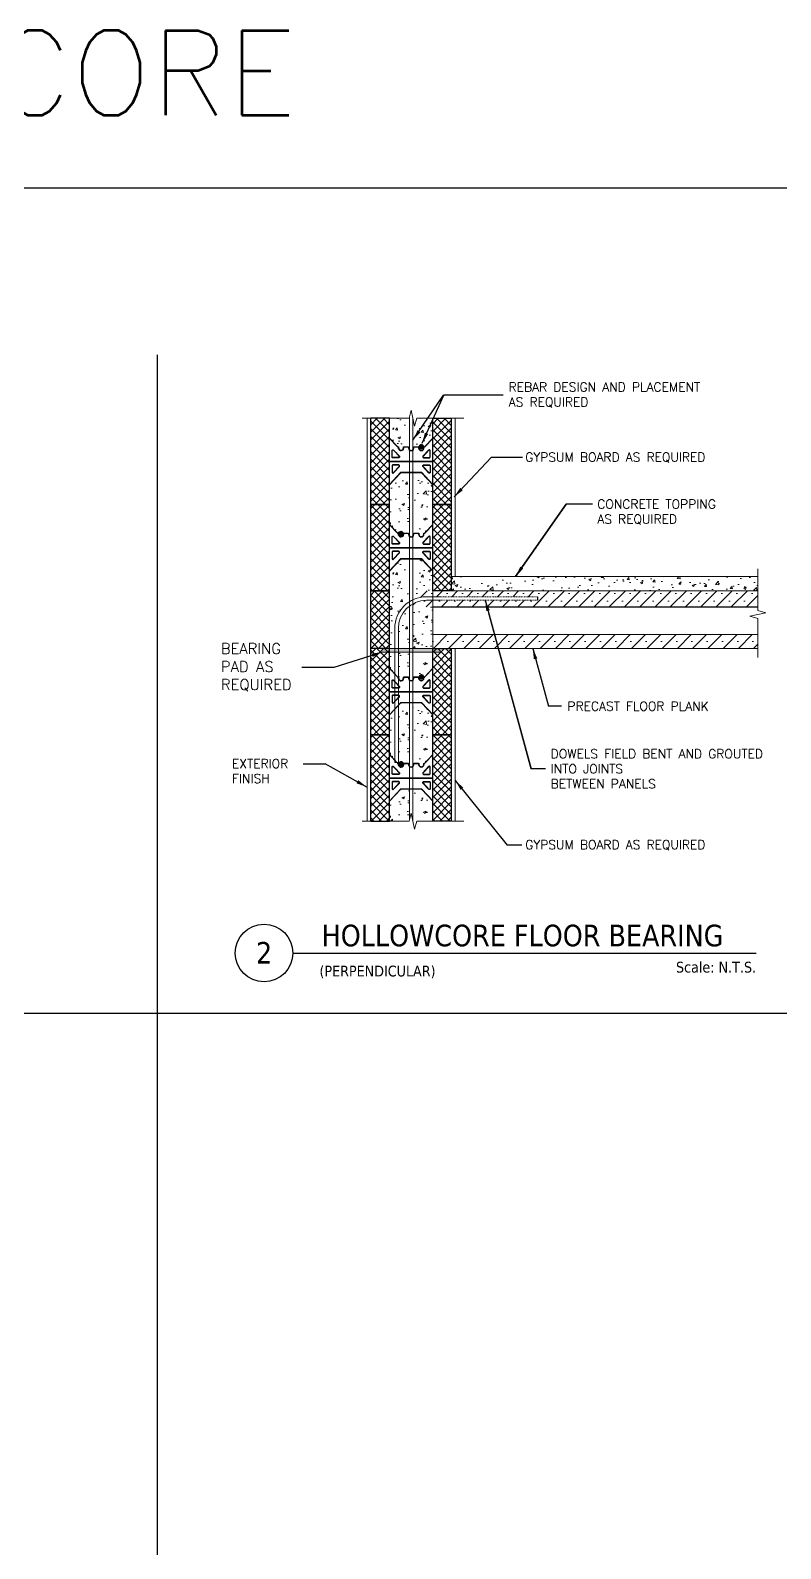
# Model space of a CAD drawing. Header units: inches. Extents: x 2268 to 2841, y -1100 to -676.
# Drawn here: x 2375 to 2479.3, y -887.3 to -676.2 of the extents above; entities that cross this region are included whole.
import ezdxf
from ezdxf.enums import TextEntityAlignment as Align

# ---------------------------------------------------------------- set-up
doc = ezdxf.new("R2010")
doc.units = ezdxf.units.IN
doc.header["$MEASUREMENT"] = 0
doc.linetypes.add('HIDDEN2', pattern=[0.1875, 0.125, -0.0625])
for name, color, linetype in [('Anno', 4, 'Continuous'), ('Foam', 7, 'Continuous'), ('Steel', 7, 'Continuous'), ('Text', 4, 'Continuous'), ('Web', 6, 'Continuous')]:
    doc.layers.add(name, color=color, linetype=linetype)
for name, color, linetype, lineweight in [('Concrete', 3, 'Continuous', 20), ('Construction', 7, 'Continuous', 25), ('form', 140, 'Continuous', 13), ('INTERIOR-EXTERIOR', 30, 'Continuous', 13), ('Rebar-H', 7, 'Continuous', 20), ('Rebar-V', 7, 'HIDDEN2', 15), ('S', 7, 'Continuous', 13)]:
    doc.layers.add(name, color=color, linetype=linetype, lineweight=lineweight)
doc.layers.add('NOPLOT', color=241, linetype='Continuous', plot=False)
doc.styles.add('ROMANS', font='romans.shx')
doc.styles.get("Standard").update_dxf_attribs({"font": 'romans.shx'})
doc.styles.add('Tahoma', font='TAHOMA.TTF')
doc.dimstyles.new('IG-1', dxfattribs={"dimscale": 12, "dimtxt": 0.125, "dimasz": 0.125, "dimexe": 0.0625, "dimexo": 0.125, "dimgap": 0.0625, "dimtad": 1, "dimlfac": 1.0005, "dimzin": 9, "dimlunit": 4, "dimtxsty": 'Standard', "dimblk": 'ARCHTICK', "dimcen": 2.5, "dimadec": 0, "dimazin": 0, "dimtfac": 1, "dimtmove": 0, "dimatfit": 3, "dimfxl": 0, "dimfrac": 1, "dimarcsym": 0})
pattern_1 = [(45, (0, 0), (-0.53033, 0.53033), []), (135, (0, 0), (-0.53033, -0.53033), [])]

# ---------------------------------------------------------------- blocks, each defined once
blk = doc.blocks.new('AM-7')
at = {"layer": 'S', "color": 7}
for points in [[(30.03, 45.49), (29.79, 46.62), (29.48, 45.49)], [(22.96, 45.49), (29.48, 45.49)], [(30.03, 45.49), (30.26, 44.37), (30.57, 45.49)], [(30.57, 45.49), (37.09, 45.49)]]:
    blk.add_lwpolyline(points, dxfattribs=at)
blk = doc.blocks.new('_ArchTick')
at = {"color": 0, "linetype": 'ByBlock', "const_width": 0.15}
blk.add_lwpolyline([(-0.5, -0.5), (0.5, 0.5)], dxfattribs=at)
blk = doc.blocks.new('G-BLK-6-IN')
at = {"layer": 'form'}
h = blk.add_hatch(dxfattribs=at)
h.set_pattern_fill('ANSI37,_O', color=256, scale=6)
h.set_pattern_definition(pattern_1)
h.paths.add_polyline_path([(2.62, 12), (0, 12), (0, 0), (2.62, 0)])
h = blk.add_hatch(dxfattribs=at)
h.set_pattern_fill('ANSI37,_O', color=256, scale=6)
h.set_pattern_definition(pattern_1)
h.paths.add_polyline_path([(8.62, 0), (11.25, 0), (11.25, 12), (8.62, 12)])
at = {"layer": 'Foam'}
for p, q in [((0, 0), (0, 12)), ((2.62, 12), (0, 12)), ((2.62, 0), (2.62, 12)), ((8.62, 0), (8.62, 12)), ((8.62, 12), (11.25, 12)), ((11.25, 0), (11.25, 12)), ((0, 0), (2.62, 0)), ((11.25, 0), (8.62, 0))]:
    blk.add_line(p, q, dxfattribs=at)
at = {"layer": 'Web'}
for p, q in [((2.62, 6.03), (8.62, 6.03)), ((2.62, 5.97), (8.62, 5.97))]:
    blk.add_line(p, q, dxfattribs=at)
for points in [[(2.62, 9.25), (3.73, 8.05, 0.209324), (3.78, 8.03), (3.8, 8.03, -0.414214), (3.87, 7.97), (3.87, 7.88, 0.01966), (3.87, 7.85, 0.01966)], [(2.62, 9.2), (3.71, 8.03, 0.209324), (3.78, 8), (3.8, 8, -0.414214), (3.84, 7.97), (3.84, 7.88, 0.045886), (3.84, 7.81, 0.045886)], [(3.84, 7.81, 0.912254), (4.59, 7.88), (4.59, 7.97, -0.414214), (4.62, 8), (5.22, 8, -0.414214), (5.25, 7.97), (5.25, 7.88, 1), (6, 7.88), (6, 7.97, -0.414214), (6.03, 8), (6.63, 8, -0.414214), (6.66, 7.97), (6.66, 7.88, 1), (7.41, 7.88), (7.41, 7.97, -0.414214), (7.45, 8), (7.47, 8, 0.209324), (7.54, 8.03), (8.62, 9.2)], [(3.87, 7.85, 0.961439), (4.55, 7.88), (4.55, 7.97, -0.414214), (4.62, 8.03), (5.22, 8.03, -0.414214), (5.28, 7.97), (5.28, 7.88, 1), (5.97, 7.88), (5.97, 7.97, -0.414214), (6.03, 8.03), (6.63, 8.03, -0.414214), (6.7, 7.97), (6.7, 7.88, 1), (7.38, 7.88), (7.38, 7.97, -0.414214), (7.45, 8.03), (7.47, 8.03, 0.209324), (7.52, 8.05), (8.62, 9.25)], [(3.5, 7.25), (3.99, 6.71, -0.653817), (3.9, 6.5), (3.09, 6.5, -0.414214), (2.97, 6.62), (2.97, 7.5, -0.682733), (3.19, 7.58), (3.5, 7.25)], [(3.48, 7.22), (3.97, 6.69, -0.653817), (3.9, 6.53), (3.09, 6.53, -0.414214), (3, 6.62), (3, 7.5, -0.682733), (3.16, 7.56), (3.48, 7.22)], [(2.6, 2.77), (4.15, 4.45, -0.209324), (4.27, 4.5), (6.98, 4.5, -0.209324), (7.1, 4.45), (8.62, 2.8)], [(2.62, 2.75), (4.17, 4.43, -0.209324), (4.27, 4.47), (6.98, 4.47, -0.209324), (7.08, 4.43), (8.62, 2.75)]]:
    blk.add_lwpolyline(points, format="xyb", dxfattribs=at)
for points in [[(8.06, 7.58), (7.26, 6.71, 0.653817), (7.35, 6.5), (8.16, 6.5, 0.414214), (8.28, 6.62), (8.28, 7.5, 0.682733)], [(8.09, 7.56), (7.28, 6.69, 0.653817), (7.35, 6.53), (8.16, 6.53, 0.414214), (8.25, 6.62), (8.25, 7.5, 0.682733)], [(3.19, 4.42), (3.99, 5.29, 0.653817), (3.9, 5.5), (3.09, 5.5, 0.414214), (2.97, 5.38), (2.97, 4.5, 0.682733)], [(3.16, 4.44), (3.97, 5.31, 0.653817), (3.9, 5.47), (3.09, 5.47, 0.414214), (3, 5.38), (3, 4.5, 0.682733)], [(8.06, 4.42), (7.26, 5.29, -0.653817), (7.35, 5.5), (8.16, 5.5, -0.414214), (8.28, 5.38), (8.28, 4.5, -0.682733)], [(8.09, 4.44), (7.28, 5.31, -0.653817), (7.35, 5.47), (8.16, 5.47, -0.414214), (8.25, 5.38), (8.25, 4.5, -0.682733)]]:
    blk.add_lwpolyline(points, format="xyb", close=True, dxfattribs=at)
blk = doc.blocks.new('*U109')
blk.add_line((0.842, -0.513), (4.87, -0.513))
blk.add_circle((0.592, -0.513), 0.25)
at = {"style": 'Tahoma', "flags": 8}
blk.add_attdef('VIEWNAME', text='', height=0.188, dxfattribs=at).set_placement((1.092, -0.511), align=Align.BOTTOM_LEFT)
blk.add_attdef('#', text='', height=0.188, dxfattribs=at).set_placement((0.592, -0.511), align=Align.MIDDLE_CENTER)
blk.add_attdef('VPSCALE', text='', height=0.0938, dxfattribs=at).set_placement((4.87, -0.589), align=Align.TOP_RIGHT)

msp = doc.modelspace()

# ---------------------------------------------------------------- hatches: boundary and pattern name
at = {"layer": 'Concrete'}
h = msp.add_hatch(dxfattribs=at)
h.set_pattern_fill('AR-CONC,_O', color=256, scale=0.5)
h.set_pattern_definition([(50, (2424.9224, -746.5052), (3.5863, -0.31376), [0.375, -4.125]), (355, (2424.9224, -746.5052), (-0.69376, 3.76096), [0.3, -3.3]), (100.451, (2425.2212, -746.5314), (2.89255, 3.4472), [0.3187, -3.5057]), (46.184, (2424.9224, -745.5052), (5.3362, -0.8276), [0.5625, -6.1875]), (96.636, (2425.367, -745.574), (4.6733, 4.8706), [0.478, -5.2586]), (351.184, (2424.9224, -745.505), (4.6733, 4.8706), [0.45, -4.95]), (21, (2425.4224, -745.7552), (2.98454, -2.0131), [0.375, -4.125]), (326, (2425.4224, -745.7552), (1.2166, 3.62575), [0.3, -3.3]), (71.451, (2425.671, -745.923), (4.2011, 1.61265), [0.3187, -3.5057]), (37.5, (2424.9224, -746.5052), (0.0608, 1.66447), [0, -3.26, 0, -3.35, 0, -3.3125]), (7.5, (2424.9224, -746.5052), (1.31535, 1.97206), [0, -1.91, 0, -3.185, 0, -1.2625]), (327.5, (2423.8074, -746.5052), (2.66911, -0.11277), [0, -1.25, 0, -3.9, 0, -5.175]), (317.5, (2423.3074, -746.5052), (2.91593, 0.50052), [0, -1.625, 0, -2.59, 0, -3.675])])
h.paths.add_polyline_path([(2430.92238, -730.1443), (2428.71725, -730.1443), (2428.40325, -731.27012), (2428.17238, -730.1443), (2428.17238, -734.50523, 0.191401323), (2428.26613, -734.2693), (2428.26613, -734.17555, -0.414213562), (2428.32863, -734.11305), (2428.93001, -734.11305, -0.414213562), (2428.99251, -734.17555), (2428.99251, -734.2693, 1), (2429.68001, -734.2693), (2429.68001, -734.17555, -0.414213562), (2429.74251, -734.11305), (2429.77001, -734.11305, 0.209323534), (2429.81594, -734.09294), (2430.92238, -732.8943)])
h.paths.add_polyline_path([(2427.67238, -729.98342), (2427.62751, -730.1443), (2424.92238, -730.1443), (2424.92238, -732.8943), (2426.02882, -734.09294, 0.209323534), (2426.07474, -734.11305), (2426.10225, -734.11305, -0.414213562), (2426.16475, -734.17555), (2426.16475, -734.2693, 0.019659652), (2426.16581, -734.2963, 0.961438795), (2426.85225, -734.2693), (2426.85225, -734.17555, -0.414213562), (2426.91475, -734.11305), (2427.51613, -734.11305, -0.414213562), (2427.57863, -734.17555), (2427.57863, -734.2693, 0.191401323), (2427.67238, -734.50523)])
h.paths.add_polyline_path([(2430.92238, -739.3943), (2429.37296, -737.71576, 0.209323534), (2429.28111, -737.67555), (2428.17238, -737.67555), (2428.17238, -746.50523, 0.191401323), (2428.26613, -746.2693), (2428.26613, -746.17555, -0.414213562), (2428.32863, -746.11305), (2428.93001, -746.11305, -0.414213562), (2428.99251, -746.17555), (2428.99251, -746.2693, 1), (2429.68001, -746.2693), (2429.68001, -746.17555, -0.414213562), (2429.74251, -746.11305), (2429.77001, -746.11305, 0.209323534), (2429.81594, -746.09294), (2430.92238, -744.8943), (2430.92238, -742.1443)])
h.paths.add_polyline_path([(2427.67238, -737.67555), (2426.56365, -737.67555, 0.209323534), (2426.47179, -737.71576), (2424.92238, -739.3943), (2424.92238, -742.1443), (2424.92238, -744.8943), (2426.02882, -746.09294, 0.209323534), (2426.07474, -746.11305), (2426.10225, -746.11305, -0.414213562), (2426.16475, -746.17555), (2426.16475, -746.2693, 0.019659652), (2426.16581, -746.2963, 0.961438795), (2426.85225, -746.2693), (2426.85225, -746.17555, -0.414213562), (2426.91475, -746.11305), (2427.51613, -746.11305, -0.414213562), (2427.57863, -746.17555), (2427.57863, -746.2693, 0.191401323), (2427.67238, -746.50523)])
h = msp.add_hatch(dxfattribs=at)
h.set_pattern_fill('AR-CONC,_O', color=256, scale=0.5)
h.set_pattern_definition([(50, (2424.9224, -766.613), (3.5863, -0.31376), [0.375, -4.125]), (355, (2424.9224, -766.613), (-0.69376, 3.76096), [0.3, -3.3]), (100.451, (2425.2212, -766.6392), (2.89255, 3.4472), [0.3187, -3.5057]), (46.184, (2424.9224, -765.613), (5.3362, -0.8276), [0.5625, -6.1875]), (96.636, (2425.367, -765.682), (4.6733, 4.8706), [0.478, -5.2586]), (351.184, (2424.9224, -765.613), (4.6733, 4.8706), [0.45, -4.95]), (21, (2425.4224, -765.863), (2.98454, -2.0131), [0.375, -4.125]), (326, (2425.4224, -765.863), (1.2166, 3.62575), [0.3, -3.3]), (71.451, (2425.671, -766.0308), (4.2011, 1.61265), [0.3187, -3.5057]), (37.5, (2424.9224, -766.613), (0.0608, 1.66447), [0, -3.26, 0, -3.35, 0, -3.3125]), (7.5, (2424.9224, -766.613), (1.31535, 1.97206), [0, -1.91, 0, -3.185, 0, -1.2625]), (327.5, (2423.8074, -766.613), (2.66911, -0.11277), [0, -1.25, 0, -3.9, 0, -5.175]), (317.5, (2423.3074, -766.613), (2.91593, 0.50052), [0, -1.625, 0, -2.59, 0, -3.675])])
h.paths.add_polyline_path([(2430.92238, -751.3943), (2429.37296, -749.71576, 0.209323534), (2429.28111, -749.67555), (2428.17238, -749.67555), (2428.17238, -754.1443), (2430.92238, -754.1443)])
h.paths.add_polyline_path([(2427.67238, -749.67555), (2426.56365, -749.67555, 0.209323534), (2426.47179, -749.71576), (2424.92238, -751.3943), (2424.92238, -754.1443), (2424.92238, -762.1443), (2425.64579, -762.1443), (2425.64579, -759.36043, -0.255368373), (2427.67238, -755.65123)])
h.paths.add_polyline_path([(2427.67238, -756.26197, 0.232974775), (2426.14579, -759.36043), (2426.14579, -762.1443), (2427.67238, -762.1443), (2427.67238, -760.42264)], flags=17)
h.paths.add_polyline_path([(2425.64579, -762.6443), (2424.92238, -762.6443), (2424.92238, -764.8943), (2425.64579, -765.678)])
h.paths.add_polyline_path([(2427.67238, -762.6443), (2426.14579, -762.6443), (2426.14579, -766.13071, -0.20270261), (2426.16475, -766.17555), (2426.16475, -766.2693, 0.019659652), (2426.16581, -766.2963, 0.961438795), (2426.85225, -766.2693), (2426.85225, -766.17555, -0.414213562), (2426.91475, -766.11305), (2427.51613, -766.11305, -0.414213562), (2427.57863, -766.17555), (2427.57863, -766.2693, 0.191401323), (2427.67238, -766.50523)])
h.paths.add_polyline_path([(2430.92238, -762.6443), (2428.17238, -762.6443), (2428.17238, -766.50523, 0.191401323), (2428.26613, -766.2693), (2428.26613, -766.17555, -0.414213562), (2428.32863, -766.11305), (2428.93001, -766.11305, -0.414213562), (2428.99251, -766.17555), (2428.99251, -766.2693, 1), (2429.68001, -766.2693), (2429.68001, -766.17555, -0.414213562), (2429.74251, -766.11305), (2429.77001, -766.11305, 0.209323534), (2429.81594, -766.09294), (2430.92238, -764.8943)])
h = msp.add_hatch(dxfattribs=at)
h.set_pattern_fill('AR-CONC,_O', color=256, scale=0.5)
h.set_pattern_definition([(50, (2433.5474, -754.1443), (3.5863, -0.31376), [0.375, -4.125]), (355, (2433.5474, -754.1443), (-0.69376, 3.76096), [0.3, -3.3]), (100.451, (2433.8462, -754.1704), (2.89255, 3.4472), [0.3187, -3.5057]), (46.184, (2433.5474, -753.1443), (5.3362, -0.8276), [0.5625, -6.1875]), (96.636, (2433.992, -753.2133), (4.6733, 4.8706), [0.47805, -5.25856]), (351.184, (2433.5474, -753.1443), (4.6733, 4.8706), [0.45, -4.95]), (21, (2434.0474, -753.3943), (2.98454, -2.0131), [0.375, -4.125]), (326, (2434.0474, -753.3943), (1.21658, 3.62575), [0.3, -3.3]), (71.451, (2434.296, -753.562), (4.2011, 1.61265), [0.3187, -3.5057]), (37.5, (2433.5474, -754.1443), (0.0608, 1.66447), [0, -3.26, 0, -3.35, 0, -3.3125]), (7.5, (2433.5474, -754.1443), (1.31535, 1.97206), [0, -1.91, 0, -3.185, 0, -1.2625]), (327.5, (2432.4324, -754.1443), (2.669112, -0.112774), [0, -1.25, 0, -3.9, 0, -5.175]), (317.5, (2431.9324, -754.1443), (2.91593, 0.50052), [0, -1.625, 0, -2.59, 0, -3.675])])
h.paths.add_polyline_path([(2476.14923, -754.1443), (2476.14923, -752.1443), (2433.54738, -752.1443), (2433.54738, -754.1443)])
h = msp.add_hatch(dxfattribs=at)
h.set_pattern_fill('SACNCR,_O', color=9, scale=16)
h.set_pattern_definition([(45, (2293.9905, -198.744), (-1.06066, 1.06066), []), (45, (2295.0512, -198.744), (-1.06066, 1.06066), [0, -1.5])])
h.paths.add_polyline_path([(2476.14923, -754.1443), (2428.17238, -754.1443), (2428.17238, -755.37429, -0.110681344), (2430.05351, -754.95271), (2431.92238, -754.95271), (2445.49361, -754.95271), (2445.49361, -755.45271), (2431.92238, -755.45271), (2430.05351, -755.45271, 0.126223643), (2428.17238, -755.93529), (2428.17238, -756.38038), (2476.14923, -756.38038)])
h = msp.add_hatch(dxfattribs=at)
h.set_pattern_fill('AR-CONC,_O', color=256, scale=0.5)
h.set_pattern_definition([(50, (2428.1724, -762.1443), (3.5863, -0.3138), [0.375, -4.125]), (355, (2428.1724, -762.1443), (-0.6938, 3.761), [0.3, -3.3]), (100.45, (2428.4712, -762.1704), (2.8925, 3.4472), [0.3187, -3.5057]), (46.184, (2428.1724, -761.1443), (5.3362, -0.8276), [0.5625, -6.1875]), (96.64, (2428.617, -761.2133), (4.6733, 4.8706), [0.478, -5.2586]), (351.18, (2428.1724, -761.1443), (4.6733, 4.8706), [0.45, -4.95]), (21, (2428.6724, -761.3943), (2.9845, -2.0131), [0.375, -4.125]), (326, (2428.6724, -761.3943), (1.2166, 3.6258), [0.3, -3.3]), (71.45, (2428.921, -761.562), (4.2011, 1.6127), [0.3187, -3.5057]), (37.5, (2428.1724, -762.1443), (0.0608, 1.66447), [0, -3.26, 0, -3.35, 0, -3.3125]), (7.5, (2428.1724, -762.1443), (1.31535, 1.97206), [0, -1.91, 0, -3.185, 0, -1.2625]), (327.5, (2427.0574, -762.1443), (2.66911, -0.11277), [0, -1.25, 0, -3.9, 0, -5.175]), (317.5, (2426.5574, -762.1443), (2.9159, 0.5005), [0, -1.625, 0, -2.59, 0, -3.675])])
h.paths.add_polyline_path([(2428.17238, -760.42264), (2428.17238, -762.1443), (2430.92238, -762.1443), (2430.92238, -760.21462), (2430.92238, -756.38038), (2430.92238, -755.45271), (2430.05351, -755.45271, 0.126223643), (2428.17238, -755.93529)])
h = msp.add_hatch(dxfattribs=at)
h.set_pattern_fill('SACNCR,_O', color=9, scale=16)
h.set_pattern_definition([(45, (2430.9224, -333.729), (-1.06066, 1.06066), []), (45, (2431.983, -333.729), (-1.06066, 1.06066), [0, -1.5])])
h.paths.add_polyline_path([(2476.14923, -760.21462), (2439.52262, -760.21462), (2440.05047, -762.1443), (2476.14923, -762.1443)])
h.paths.add_polyline_path([(2439.52262, -760.21462), (2430.92238, -760.21462), (2430.92238, -762.1443), (2433.54738, -762.1443), (2440.05047, -762.1443)])
h = msp.add_hatch(dxfattribs=at)
h.set_pattern_fill('AR-CONC,_O', color=256, scale=0.5)
h.set_pattern_definition([(50, (2424.9224, -778.5052), (3.5863, -0.3138), [0.375, -4.125]), (355, (2424.9224, -778.5052), (-0.6938, 3.761), [0.3, -3.3]), (100.45, (2425.2212, -778.5314), (2.8925, 3.4472), [0.3187, -3.5057]), (46.184, (2424.9224, -777.5052), (5.3362, -0.8276), [0.5625, -6.1875]), (96.636, (2425.367, -777.574), (4.6733, 4.8706), [0.478, -5.2586]), (351.184, (2424.9224, -777.505), (4.6733, 4.8706), [0.45, -4.95]), (21, (2425.4224, -777.7552), (2.9845, -2.0131), [0.375, -4.125]), (326, (2425.4224, -777.7552), (1.2166, 3.6258), [0.3, -3.3]), (71.45, (2425.671, -777.923), (4.2011, 1.6127), [0.3187, -3.5057]), (37.5, (2424.9224, -778.5052), (0.0608, 1.66447), [0, -3.26, 0, -3.35, 0, -3.3125]), (7.5, (2424.9224, -778.5052), (1.31535, 1.97206), [0, -1.91, 0, -3.185, 0, -1.2625]), (327.5, (2423.8074, -778.5052), (2.66911, -0.11277), [0, -1.25, 0, -3.9, 0, -5.175]), (317.5, (2423.3074, -778.5052), (2.91593, 0.50052), [0, -1.625, 0, -2.59, 0, -3.675])])
h.paths.add_polyline_path([(2425.64579, -770.6106), (2424.92238, -771.3943), (2424.92238, -774.1443), (2424.92238, -776.8943), (2425.64579, -777.678)])
h.paths.add_polyline_path([(2427.67238, -769.67555), (2426.56365, -769.67555, 0.209323534), (2426.47179, -769.71576), (2426.14579, -770.06893), (2426.14579, -777.98342), (2425.92772, -777.98342), (2426.02882, -778.09294, 0.209323534), (2426.07474, -778.11305), (2426.10225, -778.11305, -0.414213562), (2426.16475, -778.17555), (2426.16475, -778.2693, 0.019659652), (2426.16581, -778.2963, 0.961438795), (2426.85225, -778.2693), (2426.85225, -778.17555, -0.414213562), (2426.91475, -778.11305), (2427.51613, -778.11305, -0.414213562), (2427.57863, -778.17555), (2427.57863, -778.2693, 0.191401323), (2427.67238, -778.50523)])
h.paths.add_polyline_path([(2430.92238, -771.3943), (2429.37296, -769.71576, 0.209323534), (2429.28111, -769.67555), (2428.17238, -769.67555), (2428.17238, -778.50523, 0.191401323), (2428.26613, -778.2693), (2428.26613, -778.17555, -0.414213562), (2428.32863, -778.11305), (2428.93001, -778.11305, -0.414213562), (2428.99251, -778.17555), (2428.99251, -778.2693, 1), (2429.68001, -778.2693), (2429.68001, -778.17555, -0.414213562), (2429.74251, -778.11305), (2429.77001, -778.11305, 0.209323534), (2429.81594, -778.09294), (2430.92238, -776.8943), (2430.92238, -774.1443)])
h = msp.add_hatch(dxfattribs=at)
h.set_pattern_fill('AR-CONC,_O', color=256, scale=0.5)
h.set_pattern_definition([(50, (2424.9224, -787.27), (3.5863, -0.3138), [0.375, -4.125]), (355, (2424.9224, -787.27), (-0.6938, 3.761), [0.3, -3.3]), (100.45, (2425.2212, -787.2963), (2.8925, 3.4472), [0.3187, -3.5057]), (46.184, (2424.9224, -786.27), (5.3362, -0.8276), [0.5625, -6.1875]), (96.636, (2425.367, -786.339), (4.6733, 4.8706), [0.478, -5.2586]), (351.184, (2424.9224, -786.27), (4.6733, 4.8706), [0.45, -4.95]), (21, (2425.4224, -786.52), (2.9845, -2.0131), [0.375, -4.125]), (326, (2425.4224, -786.52), (1.2166, 3.6258), [0.3, -3.3]), (71.45, (2425.671, -786.688), (4.2011, 1.6127), [0.3187, -3.5057]), (37.5, (2424.9224, -787.2701), (0.0608, 1.66447), [0, -3.26, 0, -3.35, 0, -3.3125]), (7.5, (2424.9224, -787.2701), (1.31535, 1.97206), [0, -1.91, 0, -3.185, 0, -1.2625]), (327.5, (2423.8074, -787.2701), (2.66911, -0.11277), [0, -1.25, 0, -3.9, 0, -5.175]), (317.5, (2423.3074, -787.2701), (2.91593, 0.5005), [0, -1.625, 0, -2.59, 0, -3.675])])
h.paths.add_polyline_path([(2427.67238, -781.67555), (2426.56365, -781.67555, 0.209323534), (2426.47179, -781.71576), (2424.92238, -783.3943), (2424.92238, -786.1443), (2427.62751, -786.1443), (2427.67238, -785.98342)])
h.paths.add_polyline_path([(2430.92238, -783.3943), (2429.37296, -781.71576, 0.209323534), (2429.28111, -781.67555), (2428.17238, -781.67555), (2428.17238, -786.1443), (2428.40325, -787.27012), (2428.71725, -786.1443), (2430.92238, -786.1443)])
at = {"layer": 'form'}
h = msp.add_hatch(dxfattribs=at)
h.set_pattern_fill('ANSI37,_O', color=256, scale=6)
h.set_pattern_definition([(45, (2422.2974, -762.1443), (-0.53033, 0.53033), []), (135, (2422.2974, -762.1443), (-0.53033, -0.53033), [])])
h.paths.add_polyline_path([(2424.92238, -754.1443), (2422.29738, -754.1443), (2422.29738, -762.1443), (2424.92238, -762.1443)])
at = {"layer": 'S'}
msp.add_hatch(color=7, dxfattribs=at).paths.add_polyline_path([(2431.92238, -762.1443), (2423.92238, -762.1443), (2423.92238, -762.6443), (2431.92238, -762.6443)])

# ---------------------------------------------------------------- linework, layer by layer
at = {"layer": 'Anno'}
for points in [[(2440.74001, -726.92157), (2432.44296, -726.92157)], [(2439.11413, -735.57375), (2443.42951, -735.57375)], [(2449.50368, -742.09738), (2442.45246, -752.1443)], [(2453.13809, -742.09738), (2449.50368, -742.09738)], [(2444.63357, -778.89887), (2438.708, -757.23658)], [(2448.84949, -770.18289), (2447.03228, -770.18289)], [(2412.88546, -778.17377), (2415.98146, -778.17377)], [(2446.59615, -778.89887), (2444.63357, -778.89887)], [(2443.32518, -789.50332), (2441.28991, -789.50332)]]:
    msp.add_lwpolyline(points, dxfattribs=at)
at = {"layer": 'Concrete', "color": 7}
for points in [[(2433.54738, -752.1443), (2476.14923, -752.1443)], [(2430.92238, -754.1443), (2476.14923, -754.1443)], [(2430.92238, -760.21462), (2476.14923, -760.21462)], [(2430.92238, -761.1443), (2430.92238, -760.42264), (2430.92238, -762.1443)], [(2430.92238, -762.1443), (2476.14923, -762.1443)]]:
    msp.add_lwpolyline(points, dxfattribs=at)
at = {"layer": 'Construction', "color": 7}
msp.add_lwpolyline([(2430.92238, -756.38038), (2476.14923, -756.38038)], dxfattribs=at)
at = {"layer": 'Foam'}
for p, q in [((2422.29738, -766.1443), (2422.29738, -754.1443)), ((2424.92238, -754.1443), (2422.29738, -754.1443)), ((2424.92238, -762.1443), (2424.92238, -754.1443))]:
    msp.add_line(p, q, dxfattribs=at)
at = {"layer": 'INTERIOR-EXTERIOR', "color": 40}
msp.add_line((2421.79717, -786.1443), (2421.79717, -730.1443), dxfattribs=at)
for points in [[(2434.04738, -752.1443), (2434.04738, -730.1443)], [(2434.04738, -786.1443), (2434.04738, -762.1443)]]:
    msp.add_lwpolyline(points, dxfattribs=at)
at = {"layer": 'NOPLOT'}
for p, q in [((2392.58222, -721.3446), (2392.58222, -1087.3446)), ((2292.10222, -812.8446), (2794.50222, -812.8446))]:
    msp.add_line(p, q, dxfattribs=at)
msp.add_lwpolyline([(2267.86345, -698.10234), (2840.71975, -698.10234), (2840.71975, -1099.94604), (2267.86345, -1099.94604)], close=True, dxfattribs=at)
at = {"layer": 'Rebar-H', "color": 7}
for p, q in [((2427.67238, -760.42264), (2427.67238, -742.70098)), ((2427.67238, -777.98342), (2427.67238, -760.42264))]:
    msp.add_line(p, q, dxfattribs=at)
at = {"layer": 'Rebar-H'}
msp.add_line((2425.64579, -777.98342), (2426.14579, -777.98342), dxfattribs=at)
at = {"layer": 'Rebar-H', "color": 7}
for points in [[(2427.67238, -760.42264), (2427.67238, -729.98342)], [(2428.17238, -760.42264), (2428.17238, -730.1443)], [(2427.67238, -760.42264), (2427.67238, -745.98342)], [(2430.05351, -754.95271), (2431.92238, -754.95271)], [(2430.05351, -755.45271), (2431.92238, -755.45271)], [(2425.64579, -777.98342), (2425.64579, -759.36043)], [(2426.14579, -777.98342), (2426.14579, -759.36043)], [(2427.67238, -760.42264), (2427.67238, -758.70098)], [(2428.17238, -760.42264), (2428.17238, -758.70098)], [(2425.64579, -777.98342), (2425.64579, -761.1443)], [(2425.64579, -765.84479), (2425.64579, -761.7693)], [(2426.14579, -777.98342), (2426.14579, -761.1443)], [(2426.14579, -765.84479), (2426.14579, -761.7693)], [(2428.17238, -786.1443), (2428.17238, -760.42264)], [(2423.92238, -762.1443), (2431.92238, -762.1443)], [(2423.92238, -762.1443), (2431.92238, -762.1443)], [(2423.92238, -762.6443), (2431.92238, -762.6443)], [(2423.92238, -762.6443), (2431.92238, -762.6443)], [(2427.67238, -785.98342), (2427.67238, -763.86596)]]:
    msp.add_lwpolyline(points, dxfattribs=at)
for radius in [4.40772, 3.90772]:
    msp.add_arc((2430.05351, -759.36043), radius, 90, 180, dxfattribs=at)
at = {"layer": 'Rebar-V', "color": 7}
msp.add_lwpolyline([(2431.92238, -754.95271), (2445.49361, -754.95271), (2445.49361, -755.45271), (2431.92238, -755.45271)], dxfattribs=at)
at = {"layer": 'S'}
msp.add_line((2430.92238, -760.21462), (2430.92238, -756.38038), dxfattribs=at)
at = {"layer": 'S', "color": 7, "const_width": 0.375}
for points in [[(2429.15482, -734.10532, 1), (2429.52982, -734.10532, 1)], [(2426.32337, -746.17104, 1), (2426.69837, -746.17104, 1)], [(2429.1676, -766.09022, 1), (2429.5426, -766.09022, 1)], [(2426.33159, -778.16748, 1), (2426.70659, -778.16748, 1)]]:
    msp.add_lwpolyline(points, format="xyb", close=True, dxfattribs=at)
at = {"layer": 'S', "color": 7}
for points in [[(2476.14923, -763.403), (2476.14923, -757.96879), (2475.0234, -757.6548), (2476.14923, -757.42392), (2477.27506, -757.19305), (2476.14923, -756.87906), (2476.14923, -751.08189)], [(2430.92238, -754.1443), (2430.92238, -756.38038), (2476.14923, -756.38038), (2476.14923, -754.1443), (2430.92238, -754.1443)], [(2430.92238, -760.21462), (2430.92238, -762.1443), (2476.14923, -762.1443), (2476.14923, -760.21462), (2430.92238, -760.21462)]]:
    msp.add_lwpolyline(points, dxfattribs=at)
at = {"layer": 'Steel', "color": 7}
msp.add_lwpolyline([(2445.49361, -754.95271), (2445.49361, -755.45271)], dxfattribs=at)

# ---------------------------------------------------------------- block references
ref = msp.add_blockref('*U109', (2397.98775, -796.27113), dxfattribs=dict(xscale=16, yscale=16, zscale=16))
ref.add_attrib('VPSCALE', 'Scale: N.T.S.', dxfattribs={"height": 1.5008, "style": 'Tahoma'}).set_placement((2475.90193, -805.69513), align=Align.TOP_RIGHT)
ref.add_attrib('VIEWNAME', 'HOLLOWCORE FLOOR BEARING', dxfattribs={"height": 3, "style": 'Tahoma'}).set_placement((2415.46295, -804.44553), align=Align.BOTTOM_LEFT)
ref.add_attrib('#', '2', dxfattribs={"height": 3, "style": 'Tahoma'}).set_placement((2407.46295, -804.44553), align=Align.MIDDLE_CENTER)
at = {"layer": 'form'}
for p in [(2422.29738, -742.1443), (2422.29738, -754.1443), (2422.29738, -774.1443), (2422.29738, -786.1443)]:
    msp.add_blockref('G-BLK-6-IN', p, dxfattribs=at)
at = {"layer": 'S', "color": 7, "rotation": 180}
for p in [(2458.19774, -684.65046), (2458.19774, -740.65046)]:
    msp.add_blockref('AM-7', p, dxfattribs=at)

# ---------------------------------------------------------------- texts
at = {"insert": (2415.16815, -806.23824), "char_height": 1.5, "width": 17.0707178, "attachment_point": 1, "style": 'Tahoma'}
msp.add_mtext('(PERPENDICULAR)', dxfattribs=at)
at = {"layer": 'Anno', "attachment_point": 1, "style": 'ROMANS'}
for s, insert, char_height, width in [('REBAR DESIGN AND PLACEMENT\\PAS REQUIRED', (2441.48842, -725.1798), 1.25, 39.0625), ('GYPSUM BOARD AS REQUIRED', (2443.79136, -734.93015), 1.25, 39.1875), ('CONCRETE TOPPING\\PAS REQUIRED', (2453.81362, -741.46229), 1.25, 32.875), ('BEARING PAD AS REQUIRED', (2401.46254, -761.41695), 1.5, 10.4461811), ('PRECAST FLOOR PLANK', (2449.65802, -769.54872), 1.25, 34.0625), ('DOWELS FIELD BENT AND GROUTED INTO JOINTS \\PBETWEEN PANELS', (2447.33246, -776.16724), 1.25, 35.3125), ('EXTERIOR \\PFINISH', (2403.00206, -777.52032), 1.25, 21.0625), ('GYPSUM BOARD AS REQUIRED', (2443.79136, -788.79939), 1.25, 39.1875)]:
    msp.add_mtext(s, dxfattribs=dict(at, insert=insert, char_height=char_height, width=width))
at = {"layer": 'NOPLOT', "style": 'ROMANS'}
msp.add_text('HOLLOWCORE', height=11.768838, dxfattribs=at).set_placement((2307.5098, -688.0016))

# ---------------------------------------------------------------- leaders
at = {"layer": 'Anno'}
for points in [[(2428.17238, -733.18929), (2432.44296, -726.92157)], [(2429.45084, -733.62466), (2432.44432, -726.92123)], [(2433.90098, -741.07191), (2439.11413, -735.57375)], [(2442.45246, -752.1443), (2449.50368, -742.09738)], [(2438.22003, -755.45271), (2444.63357, -778.89887)], [(2423.92238, -762.6443), (2417.17799, -764.81648), (2412.7044, -764.81648)], [(2444.83338, -762.1443), (2447.03228, -770.18289)], [(2421.74779, -781.40689), (2415.98146, -778.17377)]]:
    msp.add_leader(points, dimstyle='IG-1', override={"dimgap": 0.0625, "dimtad": 0}, dxfattribs=at)
at = {"layer": 'Text', "color": 7}
msp.add_leader([(2434.04986, -780.4877), (2441.28991, -789.50332)], dimstyle='IG-1', override={"dimgap": 0.0625, "dimtad": 0}, dxfattribs=at)

doc.saveas('drawing.dxf')
